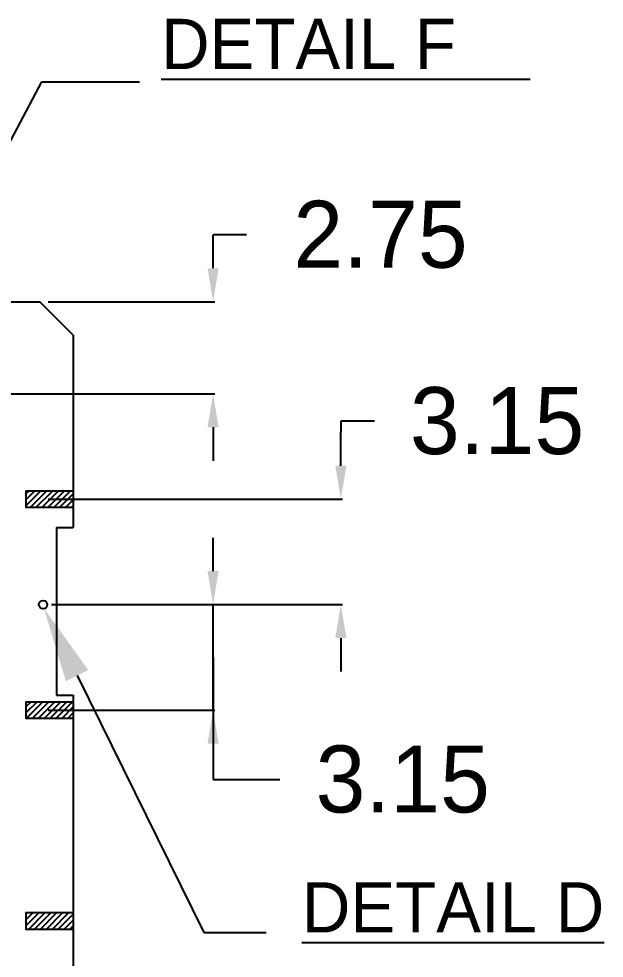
# Model space of a CAD drawing. Extents: x -347 to -72, y -334 to -144.
# Drawn here: x -214.34 to -196.86, y -273.86 to -245.8 of the extents above; entities that cross this region are included whole.
import ezdxf

# ---------------------------------------------------------------- set-up
doc = ezdxf.new("R2010")
doc.units = 0
doc.header["$LTSCALE"] = 5
doc.header["$MEASUREMENT"] = 0
doc.layers.get('0').update_dxf_attribs({"linetype": 'CONTINUOUS'})
doc.layers.get('DEFPOINTS').update_dxf_attribs({"linetype": 'CONTINUOUS'})
doc.layers.add('DIM', color=3, linetype='CONTINUOUS')
doc.layers.add('Layer1', color=4, linetype='CONTINUOUS')
doc.dimstyles.get("Standard").update_dxf_attribs({"dimtxt": 0.3, "dimasz": 0.2, "dimexe": 0.05, "dimexo": 0.15, "dimgap": 0.05, "dimtad": 0, "dimtoh": 1, "dimdec": 3, "dimdsep": 46, "dimtxsty": 'STANDARD', "dimcen": 0.5, "dimadec": 0, "dimazin": 0, "dimtfac": 1, "dimtdec": 3, "dimtofl": 0, "dimtmove": 0, "dimatfit": 3, "dimfxl": 1, "dimtolj": 1, "dimtzin": 0, "dimarcsym": 0})

# ---------------------------------------------------------------- blocks, each defined once
blk = doc.blocks.new('*D22')
at = {"layer": 'DEFPOINTS', "color": 0, "linetype": 'Continuous', "transparency": 16777216}
for p in [(-19.001, 189.98), (-13.826, 189.98), (-20.102, 187.23)]:
    blk.add_point(p, dxfattribs=at)
at = {"layer": 'DIM', "color": 0, "linetype": 'Continuous', "lineweight": -2, "transparency": 16777216}
for p, q in [((-13.826, 190.98), (-13.826, 191.98)), ((-12.826, 191.98), (-13.826, 191.98)), ((-18.751, 189.98), (-13.776, 189.98)), ((-19.852, 187.23), (-13.776, 187.23)), ((-13.826, 186.23), (-13.826, 185.23))]:
    blk.add_line(p, q, dxfattribs=at)
at = {"layer": 'DIM', "color": 0, "linetype": 'Continuous', "transparency": 16777216}
for points in [[(-13.992, 190.98), (-13.659, 190.98), (-13.826, 189.98)], [(-13.992, 186.23), (-13.659, 186.23), (-13.826, 187.23)]]:
    blk.add_solid(points, dxfattribs=at)
at = {"layer": 'DIM', "color": 0, "linetype": 'Continuous', "transparency": 16777216, "insert": (-8.826, 191.98), "char_height": 2, "attachment_point": 5}
blk.add_mtext('\\A1;2.75', dxfattribs=at)
blk = doc.blocks.new('*D23')
at = {"layer": 'DEFPOINTS', "color": 0, "linetype": 'Continuous', "transparency": 16777216}
for p in [(-19.002, 184.08), (-10.01, 184.08), (-18.902, 180.93)]:
    blk.add_point(p, dxfattribs=at)
at = {"layer": 'DIM', "color": 0, "linetype": 'Continuous', "lineweight": -2, "transparency": 16777216}
for p, q in [((-9.01, 186.413), (-10.01, 186.413)), ((-10.01, 186.413), (-10.01, 186.08)), ((-10.01, 185.08), (-10.01, 186.08)), ((-18.752, 184.08), (-9.96, 184.08)), ((-18.652, 180.93), (-9.96, 180.93)), ((-10.01, 179.93), (-10.01, 178.93))]:
    blk.add_line(p, q, dxfattribs=at)
at = {"layer": 'DIM', "color": 0, "linetype": 'Continuous', "transparency": 16777216}
for points in [[(-10.177, 185.08), (-9.844, 185.08), (-10.01, 184.08)], [(-10.177, 179.93), (-9.844, 179.93), (-10.01, 180.93)]]:
    blk.add_solid(points, dxfattribs=at)
at = {"layer": 'DIM', "color": 0, "linetype": 'Continuous', "transparency": 16777216, "insert": (-5.344, 186.413), "char_height": 2, "attachment_point": 5}
blk.add_mtext('\\A1;3.15', dxfattribs=at)
blk = doc.blocks.new('*D24')
at = {"layer": 'DEFPOINTS', "color": 0, "linetype": 'Continuous', "transparency": 16777216}
for p in [(-18.902, 180.93), (-13.826, 180.93), (-19.002, 177.78)]:
    blk.add_point(p, dxfattribs=at)
at = {"layer": 'DIM', "color": 0, "linetype": 'Continuous', "lineweight": -2, "transparency": 16777216}
for p, q in [((-13.826, 181.93), (-13.826, 182.93)), ((-18.652, 180.93), (-13.776, 180.93)), ((-13.826, 177.78), (-13.826, 180.93)), ((-13.826, 179.355), (-13.828, 175.707)), ((-18.752, 177.78), (-13.776, 177.78)), ((-13.826, 176.78), (-13.826, 175.78)), ((-13.828, 175.707), (-11.828, 175.707))]:
    blk.add_line(p, q, dxfattribs=at)
at = {"layer": 'DIM', "color": 0, "linetype": 'Continuous', "transparency": 16777216}
for points in [[(-13.992, 181.93), (-13.659, 181.93), (-13.826, 180.93)], [(-13.992, 176.78), (-13.659, 176.78), (-13.826, 177.78)]]:
    blk.add_solid(points, dxfattribs=at)
at = {"layer": 'DIM', "color": 0, "linetype": 'Continuous', "transparency": 16777216, "insert": (-8.161, 175.707), "char_height": 2, "attachment_point": 5}
blk.add_mtext('\\A1;3.15', dxfattribs=at)

msp = doc.modelspace()

# ---------------------------------------------------------------- hatches: boundary and pattern name
at = {"layer": 'Layer1'}
h = msp.add_hatch(dxfattribs=at)
h.set_pattern_fill('ANSI31', color=256, angle=180, style=0)
h.set_pattern_definition([(225, (60.87681, -88.22218), (0.088388348, -0.088388348), [])])
h.paths.add_polyline_path([(-212.7139, -260.3958), (-212.7139, -259.8958), (-214.1152, -259.8958), (-214.1152, -260.3958)])
h.paths.add_polyline_path([(-212.7139, -266.6958), (-212.7139, -266.1958), (-214.1152, -266.1958), (-214.1152, -266.6958)])
h.paths.add_polyline_path([(-212.7139, -272.9958), (-212.7139, -272.4958), (-214.1152, -272.4958), (-214.1152, -272.9958)])
h.paths.add_polyline_path([(-212.7139, -279.2958), (-212.7139, -278.7958), (-214.1152, -278.7958), (-214.1152, -279.2958)])
h.paths.add_polyline_path([(-212.7139, -285.5958), (-212.7139, -285.0958), (-214.1152, -285.0958), (-214.1152, -285.5958)])
h.paths.add_polyline_path([(-212.7139, -291.8958), (-212.7139, -291.3958), (-214.1152, -291.3958), (-214.1152, -291.8958)])
h.paths.add_polyline_path([(-212.7139, -298.1958), (-212.7139, -297.6958), (-214.1152, -297.6958), (-214.1152, -298.1958)])
h.paths.add_polyline_path([(-212.7139, -304.4958), (-212.7139, -303.9958), (-214.1152, -303.9958), (-214.1152, -304.4958)])
h.paths.add_polyline_path([(-212.7139, -310.7958), (-212.7139, -310.2958), (-214.1152, -310.2958), (-214.1152, -310.7958)])
h.paths.add_polyline_path([(-212.7139, -317.0958), (-212.7139, -316.5958), (-214.1152, -316.5958), (-214.1152, -317.0958)])

# ---------------------------------------------------------------- linework, layer by layer
for p, q in [((-262.3139, -254.2458), (-213.7127, -254.2458)), ((-212.7139, -255.2446), (-213.7127, -254.2458)), ((-212.7139, -255.2446), (-212.7139, -260.9958)), ((-213.2139, -260.9958), (-212.7139, -260.9958)), ((-213.2139, -260.9958), (-213.2139, -265.9958)), ((-213.2139, -265.9958), (-212.7139, -265.9958)), ((-212.7139, -265.9958), (-212.7139, -310.9958))]:
    msp.add_line(p, q)
msp.add_circle((-213.6139, -263.2958), 0.125)
at = {"layer": 'DIM'}
for p, q in [((-217.242, -254.4458), (-213.6492, -247.6781)), ((-213.6492, -247.6781), (-210.7368, -247.6781)), ((-210.0907, -247.5952), (-199.0711, -247.5952))]:
    msp.add_line(p, q, dxfattribs=at)
at = {"layer": 'DIM', "linetype": 'Continuous'}
for p, q in [((-212.5983, -265.4165), (-208.8092, -273.0919)), ((-208.8092, -273.0919), (-206.9553, -273.0919))]:
    msp.add_line(p, q, dxfattribs=at)
msp.add_solid([(-212.9345, -265.5825), (-212.262, -265.2505), (-213.5942, -263.399)], dxfattribs=at)
at = {"layer": 'Layer1'}
for points in [[(-212.7139, -260.3958), (-214.1152, -260.3958), (-214.1152, -259.8958), (-212.7139, -259.8958)], [(-212.7139, -266.6958), (-214.1152, -266.6958), (-214.1152, -266.1958), (-212.7139, -266.1958)], [(-212.7139, -272.9958), (-214.1152, -272.9958), (-214.1152, -272.4958), (-212.7139, -272.4958)]]:
    msp.add_lwpolyline(points, dxfattribs=at)

# ---------------------------------------------------------------- texts
at = {"layer": 'DIM'}
for s, p in [('DETAIL F', (-210.0907, -247.2952)), ('%%UDETAIL D%%U', (-205.8857, -273.0876))]:
    msp.add_text(s, height=1.5, dxfattribs=at).set_placement(p)

# ---------------------------------------------------------------- dimensions: what is measured, and where the dimension line sits
at = {"layer": 'DIM', "linetype": 'Continuous'}
for base, p1, p2, angle, picture, middle in [((-208.5374, -254.2458), (-214.8139, -256.9958), (-213.7127, -254.2458), 90, '*D22', (-206.7659, -252.4309)), ((-204.722, -260.1458), (-213.6139, -263.2958), (-213.7139, -260.1458), 270, '*D23', (-202.8824, -257.8121)), ((-208.5374, -263.2958), (-213.7139, -266.4458), (-213.6139, -263.2958), 270, '*D24', (-205.5396, -268.5185))]:
    dim = msp.add_linear_dim(base=base, p1=p1, p2=p2, angle=angle, dimstyle='STANDARD', override={"dimtxt": 2, "dimasz": 1, "dimexo": 0.25, "dimgap": 1, "dimdec": 2, "dimtmove": 1}, dxfattribs=at)
    dim.commit()
    dim.dimension.update_dxf_attribs({"geometry": picture, "text_midpoint": middle, "dimtype": 128, "insert": (-194.7117, -444.2256)})

doc.saveas('drawing.dxf')
